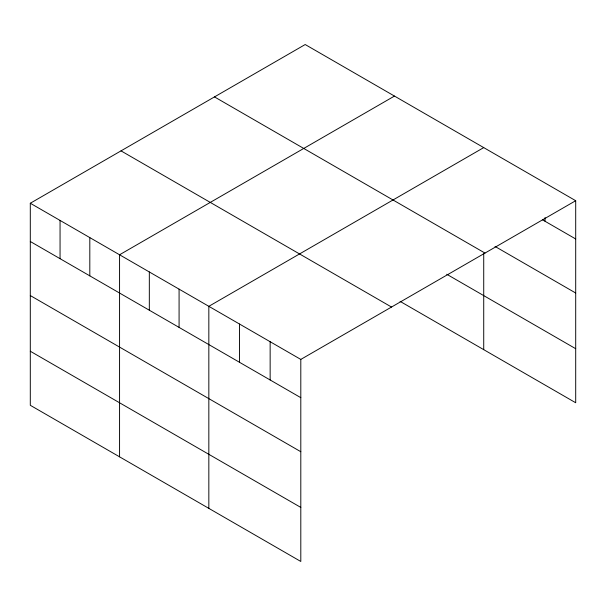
<?xml version="1.0" encoding="UTF-8"?>
<svg xmlns="http://www.w3.org/2000/svg" width="606" height="606" viewBox="0 0 606 606"><rect width="100%" height="100%" fill="white"/><g stroke="black" fill="none" stroke-linecap="round" stroke-linejoin="round"><path stroke-width="0.91" d="M30.3 203.245L300.803 359.419L300.803 561.467L30.3 405.293L30.3 203.245L305.197 44.533L575.7 200.707L575.7 402.755L400.089 301.371M394.461 96.074L119.564 254.778L119.564 456.826M483.724 147.606L208.835 306.318L208.835 508.366M300.803 359.419L575.7 200.707M542.62 219.872L575.7 238.969M495.026 246.437L575.7 293.016M214.479 96.907L484.982 253.081M446.736 274.253L575.7 348.708M121.018 150.871L391.521 307.045M30.3 241.499L300.803 397.68M30.3 295.554L300.803 451.728M30.3 351.238L300.803 507.419M545.044 217.539L545.044 221.266M483.724 253.838L483.724 349.654M270.147 341.716L270.147 379.977M239.491 324.021L239.491 362.274M179.081 289.138L179.081 327.399M149.326 271.958L149.326 310.219M89.809 237.597L89.809 275.859M60.055 220.425L60.055 258.679"/></g></svg>
